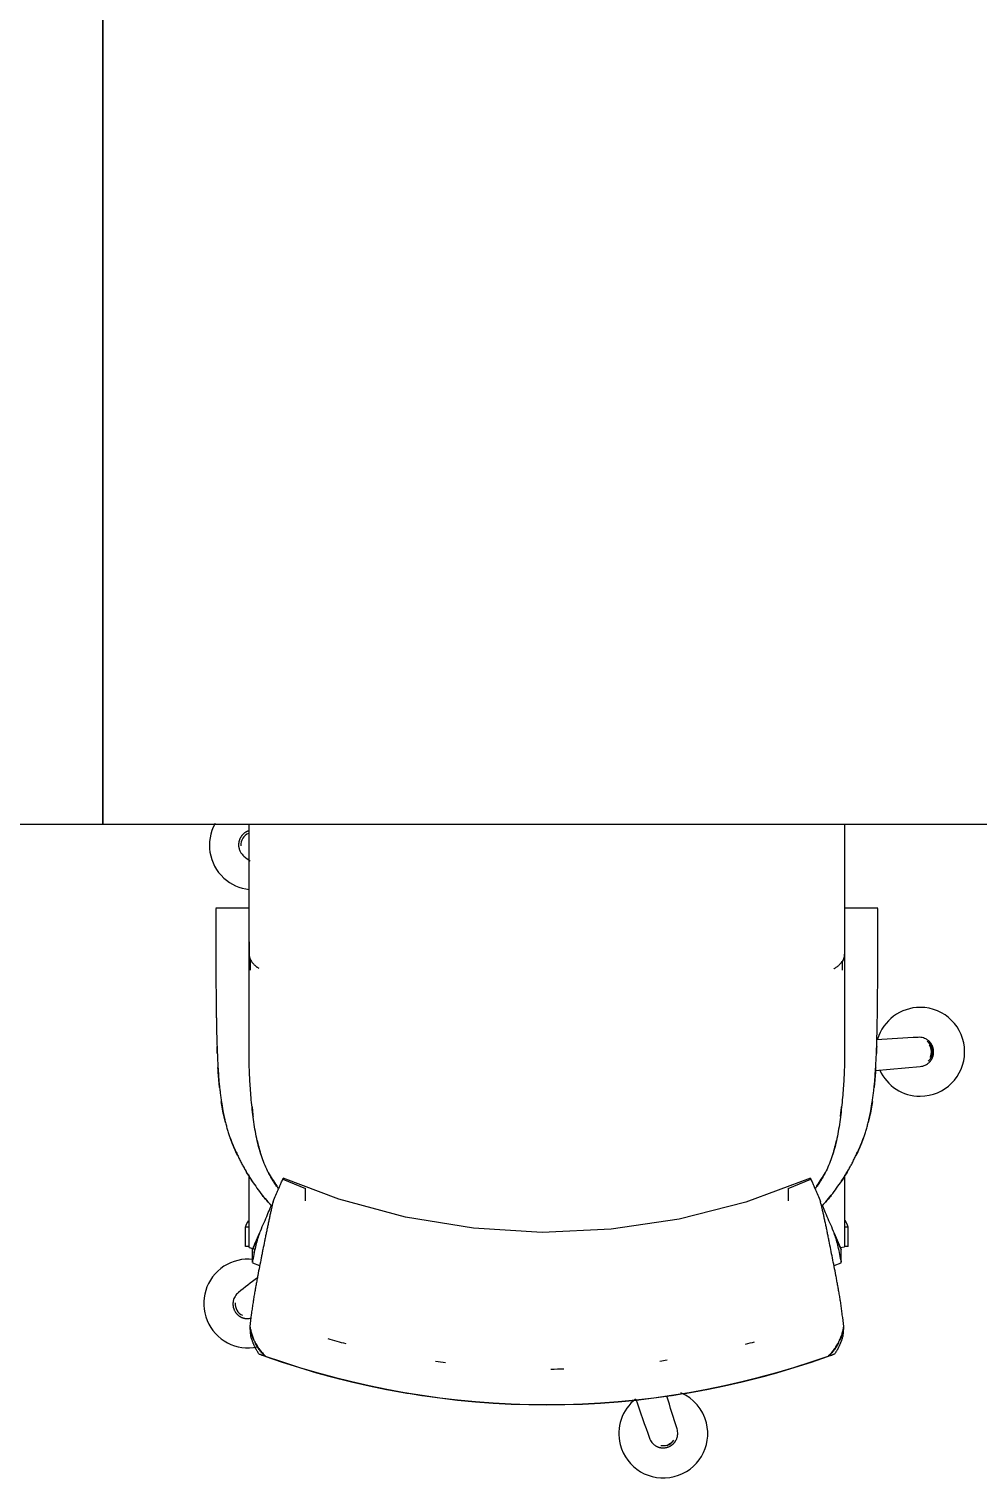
# Model space of a CAD drawing. Extents: x 6433 to 75181, y -2986 to 56414.
# Drawn here: x 27318 to 28173, y 4025 to 5330 of the extents above; entities that cross this region are included whole.
import ezdxf

# ---------------------------------------------------------------- set-up
doc = ezdxf.new("R2010")
doc.units = 0
doc.header["$MEASUREMENT"] = 0
doc.layers.add('A-Furniture', color=252, linetype='CONTINUOUS')

msp = doc.modelspace()

# ---------------------------------------------------------------- linework, layer by layer
at = {"layer": 'A-Furniture'}
for p, q in [((27384.9, 6113.9), (27384.9, 4613.9)), ((27384.9, 4613.9), (27384.9, 6113.9)), ((26584.9, 4613.9), (27384.9, 4613.9)), ((27384.9, 4613.9), (28184.9, 4613.9)), ((27516.7, 4581.9), (27516.7, 4613.5)), ((28052.5, 4613.5), (28052.5, 4581.9)), ((27516.7, 4508.1), (27516.7, 4581.9)), ((28052.5, 4581.9), (28052.5, 4508.1)), ((27516.6, 4538.2), (27486.6, 4538.2)), ((28082.6, 4538.2), (28052.6, 4538.2)), ((27516.7, 4408.5), (27516.7, 4474.5)), ((28052.5, 4474.5), (28052.5, 4408.5)), ((28080.3, 4392.3), (28120.9, 4395.8)), ((27516.7, 4232.8), (27516.7, 4298.1)), ((27546.8, 4294.3), (27567.3, 4285.9)), ((27597.4, 4276.3), (27547.2, 4295.2)), ((28022, 4295.2), (27963.8, 4273.7)), ((28001.9, 4285.9), (28022.4, 4294.3)), ((28052.5, 4298.1), (28052.5, 4233.3)), ((27567.3, 4274.7), (27567.3, 4285.7)), ((28002, 4285.7), (28002, 4274.7)), ((27657.3, 4260), (27597.4, 4276.3)), ((27963.8, 4273.7), (27903.7, 4258.3)), ((27718.5, 4250.1), (27657.3, 4260)), ((27903.7, 4258.3), (27842.4, 4249.2)), ((27513.4, 4233.7), (27513.4, 4251.2)), ((27516.7, 4251.2), (27513.4, 4251.2)), ((27519.6, 4231), (27525.9, 4245.6)), ((27780.4, 4246.4), (27718.5, 4250.1)), ((27842.4, 4249.2), (27780.4, 4246.4)), ((28043.3, 4245.6), (28049.6, 4231)), ((28055.8, 4251.2), (28052.5, 4251.2)), ((28055.8, 4233.7), (28055.8, 4251.2)), ((27516.7, 4233.7), (27513.4, 4233.7)), ((27516.7, 4232.8), (27521.9, 4231.4)), ((27519.6, 4220.3), (27519.6, 4231)), ((28048.8, 4232.8), (28052.5, 4233.3)), ((28049.6, 4220.3), (28049.6, 4231)), ((28055.8, 4233.7), (28052.5, 4233.7)), ((27519.6, 4219), (27526, 4216.4)), ((28043.2, 4216.4), (28049.6, 4219)), ((27517.7, 4156.9), (27517.4, 4160.7)), ((27518.2, 4152.7), (27517.7, 4156.9)), ((28051.5, 4156.9), (28051.1, 4152.7)), ((28051.8, 4160.7), (28051.5, 4156.9))]:
    msp.add_line(p, q, dxfattribs=at)
for centre, radius, start, end in [((27520.8, 4595), 40, 150.7952, 227.5173), ((27520.2, 4595.4), 11.1, 111.8372, 184.5326), ((27520.8, 4595), 40, 227.5173, 264.1272), ((28120.8, 4409), 40, 90, 163.4154), ((28120.8, 4409), 40, 270, 90), ((28120.8, 4409), 11.2, 310.1551, 56.5457), ((28119.8, 4408.9), 11.1, 334.4048, 33.826), ((28120.8, 4409), 40, 204.4217, 270), ((27515.7, 4182.3), 40, 123.0488, 281.8521), ((27515.7, 4182.3), 40, 83.974, 123.0488), ((27515.1, 4181.9), 11.1, 174.0269, 246.9791), ((27784.6, 4847.9), 724.6, 254.2051, 255.5357), ((27784.6, 4847.9), 724.6, 284.2902, 284.9658), ((27784.6, 4847.9), 756.8, 249.9889, 250.3774), ((27784.6, 4847.9), 756.8, 250.4087, 289.5913), ((27784.6, 4847.9), 756.6, 250.4283, 289.5717), ((27784.6, 4847.9), 724.6, 262.0566, 262.7751), ((27784.6, 4847.9), 724.6, 278.0854, 278.5946), ((27784.6, 4847.9), 756.8, 289.6226, 290.0111), ((27784.6, 4847.9), 756.8, 253.4989, 255.7064), ((27784.6, 4847.9), 724.6, 270.2883, 271.2195), ((27784.6, 4847.9), 756.8, 284.2936, 286.5011), ((27784.6, 4847.9), 756.8, 259.3921, 261.4238), ((27784.6, 4847.9), 756.8, 278.5762, 280.6079), ((27889.5, 4065.2), 40, 14.1205, 66.8324), ((27889.5, 4065.2), 40, 128.7602, 194.1205), ((27889.5, 4065.2), 40, 194.1205, 14.1205), ((27889.5, 4065.2), 11.2, 287.8148, 327.294), ((27889.4, 4065.4), 11.1, 258.6835, 318.1047)]:
    msp.add_arc(centre, radius, start, end, dxfattribs=at)
for points, knots in [([(27516.6, 4608), (27516.3, 4608), (27516, 4607.9), (27515.5, 4607.7), (27515.2, 4607.6), (27515, 4607.5), (27514.8, 4607.4), (27514.5, 4607.2), (27514.1, 4607.1), (27513.7, 4606.9), (27513.4, 4606.7), (27513.2, 4606.6), (27513.1, 4606.5), (27513, 4606.4), (27513, 4606.4), (27512.8, 4606.3), (27512.6, 4606.2), (27512.3, 4605.9), (27511.9, 4605.6), (27511.4, 4605.2), (27510.9, 4604.7), (27510.4, 4604.1), (27510, 4603.7), (27509.7, 4603.3), (27509.2, 4602.7), (27508.8, 4602), (27508.5, 4601.3), (27508.2, 4600.8), (27508.1, 4600.4), (27508, 4600.2), (27507.9, 4600.1), (27507.9, 4600), (27507.9, 4599.9), (27507.8, 4599.7), (27507.7, 4599.5), (27507.6, 4599.2), (27507.5, 4598.8), (27507.4, 4598.4), (27507.4, 4598.1), (27507.3, 4598), (27507.3, 4597.9), (27507.3, 4597.7), (27507.3, 4597.6), (27507.2, 4597.3), (27507.2, 4597), (27507.1, 4596.6), (27507.1, 4596.3), (27507.1, 4596.2)], [-1, -1, -1, -1, -0.916667, -0.875, -0.854167, -0.833333, -0.8125, -0.791667, -0.75, -0.708333, -0.6875, -0.677083, -0.671875, -0.666667, -0.661458, -0.65625, -0.645833, -0.625, -0.604167, -0.583333, -0.541667, -0.520833, -0.5, -0.479167, -0.458333, -0.416667, -0.395833, -0.375, -0.354167, -0.34375, -0.338542, -0.333333, -0.328125, -0.322917, -0.3125, -0.291667, -0.25, -0.208333, -0.1875, -0.177083, -0.166667, -0.15625, -0.145833, -0.125, -0.083333, -0.041667, 0, 0, 0, 0]), ([(27507.1, 4596.2), (27507.1, 4596.1), (27507.1, 4596), (27507.1, 4595.8), (27507.1, 4595.6), (27507.1, 4595.4), (27507.1, 4595.1), (27507.1, 4594.8), (27507.1, 4594.5), (27507.1, 4594.1), (27507.2, 4593.4), (27507.5, 4592.2), (27507.7, 4591.4), (27507.9, 4590.9)], [-1, -1, -1, -1, -0.925, -0.85, -0.8125, -0.775, -0.7, -0.625, -0.5875, -0.55, -0.4, -0.2, 0, 0, 0, 0]), ([(27486.6, 4538.1), (27486.6, 4538.1), (27486.6, 4537.9), (27486.6, 4537.4), (27486.6, 4536.3), (27486.6, 4534.7), (27486.6, 4533.3), (27486.6, 4532), (27486.6, 4531), (27486.6, 4529.9), (27486.6, 4528.6), (27486.6, 4527.1), (27486.6, 4525.4), (27486.6, 4523.6), (27486.6, 4522), (27486.6, 4520.8), (27486.6, 4519.2), (27486.6, 4516.2), (27486.6, 4513.8), (27486.6, 4512), (27486.6, 4510.1), (27486.6, 4507.9), (27486.6, 4505.6), (27486.6, 4503.9), (27486.6, 4502.5), (27486.6, 4500.8), (27486.6, 4498.6), (27486.6, 4495.6), (27486.6, 4491.8), (27486.7, 4487.3), (27486.7, 4483.4), (27486.7, 4480.2), (27486.7, 4477.2), (27486.7, 4473.5), (27486.7, 4468.8), (27486.8, 4463.8), (27486.8, 4458.9), (27486.8, 4454.8), (27486.9, 4451.6), (27486.9, 4448.7), (27487, 4445.3), (27487, 4441.3), (27487.1, 4437.1), (27487.2, 4431.6), (27487.3, 4425), (27487.5, 4417.5), (27487.8, 4410.1), (27488.1, 4402.7), (27488.5, 4395.4), (27489, 4388), (27489.4, 4381.7), (27490, 4376.5), (27490.5, 4372.4), (27491, 4368.2), (27491.8, 4362.7), (27492.9, 4356), (27494.3, 4349.4), (27495.5, 4344.2), (27496.6, 4340.3), (27497.8, 4336.4), (27499.4, 4331.4), (27501.8, 4325.5), (27504.4, 4319.7), (27506.6, 4315.1), (27508.3, 4311.5), (27510.1, 4307.9), (27512.6, 4303.3), (27515.9, 4297.7), (27520.2, 4291.1), (27526.3, 4282.5), (27531.9, 4275.5), (27536.2, 4271), (27536.9, 4270.3)], [0.2173913, 0.2173913, 0.2173913, 0.2173913, 0.2228261, 0.2282609, 0.2336957, 0.2391304, 0.2445652, 0.2472826, 0.25, 0.2527174, 0.2554348, 0.2581522, 0.2608696, 0.263587, 0.2663043, 0.2690217, 0.2717391, 0.2771739, 0.2798913, 0.2826087, 0.2853261, 0.2880435, 0.2907609, 0.2934783, 0.2961957, 0.298913, 0.3016304, 0.3043478, 0.3097826, 0.3152174, 0.3206522, 0.326087, 0.3315217, 0.3369565, 0.3423913, 0.3478261, 0.3532609, 0.3586957, 0.3641304, 0.3695652, 0.375, 0.3804348, 0.3858696, 0.3913043, 0.4021739, 0.4130435, 0.423913, 0.4347826, 0.4456522, 0.4565217, 0.4673913, 0.4728261, 0.4782609, 0.4836957, 0.4891304, 0.5, 0.5108696, 0.5163043, 0.5217391, 0.5271739, 0.5326087, 0.5434783, 0.5543478, 0.5597826, 0.5652174, 0.5706522, 0.576087, 0.5869565, 0.5978261, 0.6086957, 0.6304348, 0.6346057, 0.6346057, 0.6346057, 0.6346057]), ([(27542.8, 4286), (27542.1, 4286.9), (27540.7, 4288.9), (27538.6, 4292), (27536.6, 4295.2), (27534.8, 4298.5), (27532.6, 4302.9), (27530.1, 4308.3), (27527.6, 4315.2), (27525.3, 4322.7), (27523.3, 4330.9), (27521.8, 4339.3), (27520.6, 4348), (27519.4, 4356.9), (27518.5, 4365.7), (27517.8, 4374.3), (27517.3, 4382.3), (27516.9, 4389.7), (27516.7, 4396.5), (27516.6, 4402.7), (27516.6, 4408.7), (27516.6, 4414.7), (27516.6, 4420.9), (27516.6, 4426.4), (27516.6, 4431), (27516.6, 4435.9), (27516.6, 4440.8), (27516.6, 4445.4), (27516.6, 4448.6), (27516.6, 4451.4), (27516.6, 4454.5), (27516.6, 4458.5), (27516.6, 4465.3), (27516.6, 4472.7), (27516.6, 4477.6), (27516.6, 4480.7), (27516.6, 4483.9), (27516.6, 4487.9), (27516.6, 4492.1), (27516.6, 4495.6), (27516.6, 4498.4), (27516.6, 4500.4), (27516.6, 4502.2), (27516.6, 4503.5), (27516.6, 4505), (27516.6, 4507.1), (27516.6, 4509.3), (27516.6, 4511.2), (27516.6, 4513), (27516.6, 4514.7), (27516.6, 4516.6), (27516.6, 4518.6), (27516.6, 4520.2), (27516.6, 4521.1), (27516.6, 4521.9), (27516.6, 4522.9), (27516.6, 4524.3), (27516.6, 4526), (27516.6, 4527.6), (27516.6, 4529), (27516.6, 4530.2), (27516.6, 4531.3), (27516.6, 4532.6), (27516.6, 4534), (27516.6, 4535.6), (27516.6, 4537.3), (27516.6, 4538.2), (27516.6, 4538.2), (27516.6, 4538.1)], [0.3754739, 0.3754739, 0.3754739, 0.3754739, 0.3804348, 0.3858696, 0.3913043, 0.3967391, 0.4021739, 0.4130435, 0.423913, 0.4347826, 0.4456522, 0.4565217, 0.4673913, 0.4782609, 0.4891304, 0.5, 0.5108696, 0.5217391, 0.5326087, 0.5434783, 0.5543478, 0.5652174, 0.576087, 0.5869565, 0.5923913, 0.5978261, 0.6086957, 0.6141304, 0.6195652, 0.625, 0.6304348, 0.6358696, 0.6413043, 0.6521739, 0.6576087, 0.6630435, 0.6684783, 0.673913, 0.6793478, 0.6847826, 0.6875, 0.6902174, 0.6929348, 0.6956522, 0.6983696, 0.701087, 0.7038043, 0.7065217, 0.7092391, 0.7119565, 0.7146739, 0.7173913, 0.7201087, 0.7228261, 0.7241848, 0.7255435, 0.7282609, 0.7309783, 0.7336957, 0.736413, 0.7391304, 0.7418478, 0.7445652, 0.75, 0.7554348, 0.7608696, 0.7717391, 0.7826087, 0.7826087, 0.7826087, 0.7826087]), ([(28052.6, 4538.1), (28052.6, 4538.2), (28052.6, 4538.2), (28052.6, 4537.3), (28052.6, 4535.6), (28052.6, 4534), (28052.6, 4532.6), (28052.6, 4531.3), (28052.6, 4530.2), (28052.6, 4529), (28052.6, 4527.6), (28052.6, 4526), (28052.6, 4524.3), (28052.6, 4522.9), (28052.6, 4521.9), (28052.6, 4521.1), (28052.6, 4520.2), (28052.6, 4518.6), (28052.6, 4516.6), (28052.6, 4514.7), (28052.6, 4513), (28052.6, 4511.2), (28052.6, 4509.3), (28052.6, 4507.1), (28052.6, 4505), (28052.6, 4503.5), (28052.6, 4502.2), (28052.6, 4500.4), (28052.6, 4498.4), (28052.6, 4495.6), (28052.6, 4492.1), (28052.6, 4487.9), (28052.6, 4483.9), (28052.6, 4480.7), (28052.6, 4477.6), (28052.6, 4472.7), (28052.6, 4465.3), (28052.6, 4458.5), (28052.6, 4454.5), (28052.6, 4451.4), (28052.6, 4448.6), (28052.6, 4445.4), (28052.6, 4440.8), (28052.6, 4435.9), (28052.6, 4431), (28052.7, 4426.4), (28052.7, 4420.9), (28052.6, 4414.7), (28052.6, 4408.7), (28052.6, 4402.7), (28052.6, 4396.5), (28052.3, 4389.7), (28051.9, 4382.3), (28051.4, 4374.3), (28050.7, 4365.7), (28049.8, 4356.9), (28048.7, 4348), (28047.4, 4339.3), (28045.9, 4330.9), (28044, 4322.7), (28041.7, 4315.2), (28039.1, 4308.3), (28036.7, 4302.9), (28034.4, 4298.5), (28032.6, 4295.2), (28030.6, 4292), (28028.6, 4288.9), (28027.1, 4286.9), (28026.4, 4286)], [0.2173913, 0.2173913, 0.2173913, 0.2173913, 0.2282609, 0.2391304, 0.2445652, 0.25, 0.2554348, 0.2581522, 0.2608696, 0.263587, 0.2663043, 0.2690217, 0.2717391, 0.2744565, 0.2758152, 0.2771739, 0.2798913, 0.2826087, 0.2853261, 0.2880435, 0.2907609, 0.2934783, 0.2961957, 0.298913, 0.3016304, 0.3043478, 0.3070652, 0.3097826, 0.3125, 0.3152174, 0.3206522, 0.326087, 0.3315217, 0.3369565, 0.3423913, 0.3478261, 0.3586957, 0.3641304, 0.3695652, 0.375, 0.3804348, 0.3858696, 0.3913043, 0.4021739, 0.4076087, 0.4130435, 0.423913, 0.4347826, 0.4456522, 0.4565217, 0.4673913, 0.4782609, 0.4891304, 0.5, 0.5108696, 0.5217391, 0.5326087, 0.5434783, 0.5543478, 0.5652174, 0.576087, 0.5869565, 0.5978261, 0.6032609, 0.6086957, 0.6141304, 0.6195652, 0.6245261, 0.6245261, 0.6245261, 0.6245261]), ([(28032.4, 4270.3), (28033, 4271), (28037.3, 4275.5), (28042.9, 4282.5), (28049, 4291.1), (28053.3, 4297.7), (28056.6, 4303.3), (28059.1, 4307.9), (28060.9, 4311.5), (28062.6, 4315.1), (28064.9, 4319.7), (28067.5, 4325.5), (28069.8, 4331.4), (28071.5, 4336.4), (28072.7, 4340.3), (28073.7, 4344.2), (28075, 4349.4), (28076.3, 4356), (28077.5, 4362.7), (28078.2, 4368.2), (28078.8, 4372.4), (28079.3, 4376.5), (28079.8, 4381.7), (28080.3, 4388), (28080.7, 4395.4), (28081.1, 4402.7), (28081.5, 4410.1), (28081.7, 4417.5), (28081.9, 4425), (28082.1, 4431.6), (28082.2, 4437.1), (28082.2, 4441.3), (28082.3, 4445.3), (28082.3, 4448.7), (28082.4, 4451.6), (28082.4, 4454.8), (28082.4, 4458.9), (28082.5, 4463.8), (28082.5, 4468.8), (28082.5, 4473.5), (28082.6, 4477.2), (28082.6, 4480.2), (28082.6, 4483.4), (28082.6, 4487.3), (28082.6, 4491.8), (28082.6, 4495.6), (28082.6, 4498.6), (28082.6, 4500.8), (28082.6, 4502.5), (28082.6, 4503.9), (28082.6, 4505.6), (28082.6, 4507.9), (28082.6, 4510.1), (28082.6, 4512), (28082.6, 4513.8), (28082.6, 4516.2), (28082.6, 4519.2), (28082.6, 4520.8), (28082.6, 4522), (28082.6, 4523.6), (28082.6, 4525.4), (28082.6, 4527.1), (28082.6, 4528.6), (28082.6, 4529.9), (28082.6, 4531), (28082.6, 4532), (28082.6, 4533.3), (28082.6, 4534.7), (28082.6, 4536.3), (28082.6, 4537.4), (28082.6, 4537.9), (28082.6, 4538.1), (28082.6, 4538.1)], [0.3653943, 0.3653943, 0.3653943, 0.3653943, 0.3695652, 0.3913043, 0.4021739, 0.4130435, 0.423913, 0.4293478, 0.4347826, 0.4402174, 0.4456522, 0.4565217, 0.4673913, 0.4728261, 0.4782609, 0.4836957, 0.4891304, 0.5, 0.5108696, 0.5163043, 0.5217391, 0.5271739, 0.5326087, 0.5434783, 0.5543478, 0.5652174, 0.576087, 0.5869565, 0.5978261, 0.6086957, 0.6141304, 0.6195652, 0.625, 0.6304348, 0.6358696, 0.6413043, 0.6467391, 0.6521739, 0.6576087, 0.6630435, 0.6684783, 0.673913, 0.6793478, 0.6847826, 0.6902174, 0.6956522, 0.6983696, 0.701087, 0.7038043, 0.7065217, 0.7092391, 0.7119565, 0.7146739, 0.7173913, 0.7201087, 0.7228261, 0.7282609, 0.7309783, 0.7336957, 0.736413, 0.7391304, 0.7418478, 0.7445652, 0.7472826, 0.75, 0.7527174, 0.7554348, 0.7608696, 0.7663043, 0.7717391, 0.7771739, 0.7826087, 0.7826087, 0.7826087, 0.7826087]), ([(27518.2, 4490.6), (27517.8, 4491.2), (27516.7, 4493.2), (27516.4, 4495.3), (27516.7, 4496.8)], [-0.07541741, -0.07541741, -0.07541741, -0.07541741, -0.05555556, 0, 0, 0, 0]), ([(27517.7, 4492), (27518, 4491.5), (27518.6, 4490.3), (27520.1, 4488.4), (27521.9, 4486.7), (27523.4, 4485.5), (27524.4, 4484.9), (27525, 4484.5), (27525.2, 4484.4)], [0, 0, 0, 0, 0.0277778, 0.0555556, 0.0833333, 0.0972222, 0.1041667, 0.1111111, 0.1111111, 0.1111111, 0.1111111]), ([(28042.9, 4483.7), (28043.1, 4483.8), (28043.7, 4484.1), (28044.7, 4484.8), (28046.2, 4485.8), (28048, 4487.3), (28049.5, 4488.9), (28050.2, 4489.8), (28050.5, 4490.2)], [0.8888889, 0.8888889, 0.8888889, 0.8888889, 0.8958333, 0.9027778, 0.9166667, 0.9444444, 0.9722222, 1, 1, 1, 1]), ([(28051, 4490.6), (28051.4, 4491.2), (28052.6, 4493.2), (28052.8, 4495.3), (28052.5, 4496.8)], [0.92458259, 0.92458259, 0.92458259, 0.92458259, 0.94444444, 1, 1, 1, 1]), ([(27487.9, 4407.5), (27487.9, 4408.7), (27487.8, 4410.8), (27487.7, 4412.9), (27487.7, 4413.8)], [0.583333333, 0.583333333, 0.583333333, 0.583333333, 0.588541667, 0.59241184, 0.59241184, 0.59241184, 0.59241184]), ([(28130, 4417.2), (28129.9, 4417.3), (28129.9, 4417.4), (28129.7, 4417.5), (28129.6, 4417.6), (28129.5, 4417.8), (28129.3, 4418), (28129, 4418.2), (28128.9, 4418.4), (28128.6, 4418.7), (28128, 4419.2), (28127, 4419.9), (28126.3, 4420.4), (28125.8, 4420.6)], [-1, -1, -1, -1, -0.925, -0.85, -0.8125, -0.775, -0.7, -0.625, -0.5875, -0.55, -0.4, -0.2, 0, 0, 0, 0]), ([(28131, 4402.1), (28131.2, 4402.3), (28131.3, 4402.6), (28131.6, 4403.1), (28131.7, 4403.4), (28131.8, 4403.6), (28131.9, 4403.8), (28132, 4404.1), (28132.2, 4404.4), (28132.3, 4404.9), (28132.4, 4405.2), (28132.5, 4405.4), (28132.5, 4405.6), (28132.5, 4405.6), (28132.6, 4405.7), (28132.6, 4405.9), (28132.6, 4406.1), (28132.7, 4406.5), (28132.8, 4407), (28132.9, 4407.7), (28132.9, 4408.4), (28132.9, 4409.2), (28132.9, 4409.7), (28132.9, 4410.2), (28132.8, 4411), (28132.6, 4411.8), (28132.4, 4412.5), (28132.3, 4413), (28132.1, 4413.4), (28132, 4413.7), (28132, 4413.8), (28131.9, 4413.9), (28131.9, 4414), (28131.9, 4414.1), (28131.8, 4414.3), (28131.6, 4414.7), (28131.4, 4415.1), (28131.2, 4415.4), (28131.1, 4415.6), (28131, 4415.7), (28131, 4415.8), (28130.9, 4415.9), (28130.8, 4416.1), (28130.7, 4416.3), (28130.4, 4416.6), (28130.2, 4416.9), (28130, 4417.1), (28130, 4417.2)], [-1, -1, -1, -1, -0.916667, -0.875, -0.854167, -0.833333, -0.8125, -0.791667, -0.75, -0.708333, -0.6875, -0.677083, -0.671875, -0.666667, -0.661458, -0.65625, -0.645833, -0.625, -0.604167, -0.583333, -0.541667, -0.520833, -0.5, -0.479167, -0.458333, -0.416667, -0.395833, -0.375, -0.354167, -0.34375, -0.338542, -0.333333, -0.328125, -0.322917, -0.3125, -0.291667, -0.25, -0.208333, -0.1875, -0.177083, -0.166667, -0.15625, -0.145833, -0.125, -0.083333, -0.041667, 0, 0, 0, 0]), ([(28127.4, 4398.2), (28127.8, 4398.5), (28128.5, 4399), (28129.3, 4399.8), (28129.7, 4400.3), (28130, 4400.6), (28130.1, 4400.7), (28130.2, 4400.9), (28130.3, 4401), (28130.4, 4401.2), (28130.6, 4401.4), (28130.7, 4401.6), (28130.8, 4401.7), (28130.9, 4401.9), (28131, 4402), (28131, 4402.1)], [-1, -1, -1, -1, -0.8, -0.6, -0.5, -0.45, -0.4, -0.375, -0.35, -0.3, -0.25, -0.2, -0.15, -0.1, 0, 0, 0, 0]), ([(27490, 4376.7), (27489.9, 4377.5), (27489.6, 4380.9), (27489, 4386.4), (27488.7, 4391.6), (27488.5, 4394.5), (27488.5, 4395)], [0.53783396, 0.53783396, 0.53783396, 0.53783396, 0.54166667, 0.55208333, 0.5625, 0.56500708, 0.56500708, 0.56500708, 0.56500708]), ([(28080.7, 4395), (28080.7, 4394.5), (28080.5, 4391.6), (28080.2, 4386.4), (28079.7, 4380.9), (28079.3, 4377.5), (28079.2, 4376.7)], [0.43499292, 0.43499292, 0.43499292, 0.43499292, 0.4375, 0.44791667, 0.45833333, 0.46216604, 0.46216604, 0.46216604, 0.46216604]), ([(27495.3, 4345.3), (27494.9, 4346.9), (27493.9, 4350.8), (27492.6, 4357.2), (27491.9, 4362), (27491.5, 4364.3)], [0.49318304, 0.49318304, 0.49318304, 0.49318304, 0.5, 0.51041667, 0.52034416, 0.52034416, 0.52034416, 0.52034416]), ([(27519.1, 4360.1), (27519.3, 4358.7), (27519.6, 4355.5), (27520, 4352.3), (27520.2, 4350.6)], [0.50425801, 0.50425801, 0.50425801, 0.50425801, 0.51041667, 0.51788638, 0.51788638, 0.51788638, 0.51788638]), ([(28049, 4350.6), (28049.2, 4352.3), (28049.6, 4355.5), (28050, 4358.7), (28050.1, 4360.1)], [0.48211362, 0.48211362, 0.48211362, 0.48211362, 0.48958333, 0.49574199, 0.49574199, 0.49574199, 0.49574199]), ([(28077.7, 4364.3), (28077.4, 4362), (28076.6, 4357.2), (28075.4, 4350.8), (28074.4, 4346.9), (28074, 4345.3)], [0.47965584, 0.47965584, 0.47965584, 0.47965584, 0.48958333, 0.5, 0.50681696, 0.50681696, 0.50681696, 0.50681696]), ([(27506.1, 4315.7), (27505.1, 4317.8), (27502.7, 4323.1), (27500.7, 4328.4), (27499.5, 4331.6)], [0.44842599, 0.44842599, 0.44842599, 0.44842599, 0.45833333, 0.47273485, 0.47273485, 0.47273485, 0.47273485]), ([(27523.9, 4329.1), (27524.1, 4328.3), (27524.8, 4325.2), (27525.8, 4320.9), (27526.8, 4317.5), (27527.1, 4316.3)], [0.54866694, 0.54866694, 0.54866694, 0.54866694, 0.55208333, 0.5625, 0.56783755, 0.56783755, 0.56783755, 0.56783755]), ([(28042.1, 4316.3), (28042.5, 4317.5), (28043.4, 4320.9), (28044.5, 4325.2), (28045.2, 4328.3), (28045.3, 4329.1)], [0.43216245, 0.43216245, 0.43216245, 0.43216245, 0.4375, 0.44791667, 0.45133306, 0.45133306, 0.45133306, 0.45133306]), ([(28069.7, 4331.6), (28068.6, 4328.4), (28066.5, 4323.1), (28064.1, 4317.8), (28063.1, 4315.7)], [0.52726515, 0.52726515, 0.52726515, 0.52726515, 0.54166667, 0.55157401, 0.55157401, 0.55157401, 0.55157401]), ([(27520.3, 4291.1), (27519.3, 4292.7), (27516.9, 4296.4), (27514.1, 4300.9), (27512.5, 4303.7), (27512, 4304.5)], [0.40851688, 0.40851688, 0.40851688, 0.40851688, 0.41666667, 0.42708333, 0.43069115, 0.43069115, 0.43069115, 0.43069115]), ([(27533.7, 4300.6), (27533.8, 4300.5), (27534.9, 4298.4), (27537.4, 4294.2), (27540.1, 4290.2), (27541.6, 4288.2), (27541.6, 4288.1)], [0.59333507, 0.59333507, 0.59333507, 0.59333507, 0.59375, 0.60416667, 0.61458333, 0.61505928, 0.61505928, 0.61505928, 0.61505928]), ([(28027.6, 4288.1), (28027.7, 4288.2), (28029.1, 4290.2), (28031.8, 4294.2), (28034.3, 4298.4), (28035.5, 4300.5), (28035.5, 4300.6)], [0.38494072, 0.38494072, 0.38494072, 0.38494072, 0.38541667, 0.39583333, 0.40625, 0.40666493, 0.40666493, 0.40666493, 0.40666493]), ([(28057.2, 4304.5), (28056.8, 4303.7), (28055.1, 4300.9), (28052.4, 4296.4), (28050, 4292.7), (28048.9, 4291.1)], [0.56930885, 0.56930885, 0.56930885, 0.56930885, 0.57291667, 0.58333333, 0.59148312, 0.59148312, 0.59148312, 0.59148312]), ([(27538.1, 4274), (27537.6, 4272), (27536.9, 4268.8), (27535.9, 4264.4), (27535.2, 4261), (27534.4, 4257.4), (27533.6, 4253.6), (27532.8, 4249.8), (27532, 4246), (27531.2, 4242.2), (27530.2, 4237.2), (27529.2, 4232.2), (27528.2, 4227.2), (27527.2, 4222.1), (27525.9, 4215.7), (27524.6, 4208.9), (27523.6, 4203.4), (27522.8, 4199.2), (27522.1, 4195.1), (27521.3, 4190.9), (27520.6, 4186.6), (27519.9, 4182), (27519.2, 4177.2), (27518.3, 4170.6), (27517.7, 4165.3), (27517.3, 4161.6)], [-1, -1, -1, -1, -0.928571, -0.892857, -0.857143, -0.821429, -0.785714, -0.75, -0.714286, -0.678571, -0.642857, -0.571429, -0.535714, -0.5, -0.428571, -0.357143, -0.321429, -0.285714, -0.25, -0.214286, -0.178571, -0.142857, -0.107143, -0.071429, 0, 0, 0, 0]), ([(27525.9, 4245.6), (27527.1, 4248.3), (27529.3, 4253.5), (27532.5, 4260.9), (27534.8, 4266.4), (27536.1, 4269.4), (27536.5, 4270.3)], [-1, -1, -1, -1, -0.8, -0.6, -0.4, -0.3, -0.3, -0.3, -0.3]), ([(27537.1, 4270.1), (27536.3, 4270.8), (27533.9, 4273.3), (27531.1, 4276.5), (27529, 4279), (27528.6, 4279.6)], [0.37051719, 0.37051719, 0.37051719, 0.37051719, 0.375, 0.38541667, 0.38875119, 0.38875119, 0.38875119, 0.38875119]), ([(28051.9, 4161.6), (28051.5, 4165.3), (28050.9, 4170.6), (28050, 4177.2), (28049.4, 4182), (28048.7, 4186.6), (28047.9, 4190.9), (28047.2, 4195.1), (28046.4, 4199.2), (28045.7, 4203.4), (28044.6, 4208.9), (28043.3, 4215.7), (28041.8, 4223.4), (28040.3, 4231), (28039.1, 4237.2), (28038, 4242.2), (28037.3, 4246), (28036.5, 4249.8), (28035.7, 4253.6), (28034.8, 4257.4), (28034.1, 4261), (28033.3, 4264.4), (28032.3, 4268.8), (28031.6, 4272), (28031.1, 4274)], [-1, -1, -1, -1, -0.928571, -0.892857, -0.857143, -0.821429, -0.785714, -0.75, -0.714286, -0.678571, -0.642857, -0.571429, -0.5, -0.428571, -0.357143, -0.321429, -0.285714, -0.25, -0.214286, -0.178571, -0.142857, -0.107143, -0.071429, 0, 0, 0, 0]), ([(28040.7, 4279.6), (28040.2, 4279), (28038.2, 4276.5), (28035.4, 4273.3), (28032.9, 4270.8), (28032.2, 4270.1)], [0.61124881, 0.61124881, 0.61124881, 0.61124881, 0.61458333, 0.625, 0.62948281, 0.62948281, 0.62948281, 0.62948281]), ([(28032.7, 4270.3), (28033.1, 4269.4), (28034.4, 4266.4), (28036.8, 4260.9), (28039.9, 4253.5), (28042.2, 4248.3), (28043.3, 4245.6)], [-0.7, -0.7, -0.7, -0.7, -0.6, -0.4, -0.2, 0, 0, 0, 0]), ([(27525.9, 4245.6), (27525.3, 4244.2), (27523.2, 4239.3), (27521.1, 4234.4), (27519.6, 4231)], [-0.08237256, -0.08237256, -0.08237256, -0.08237256, -0.05882353, 0, 0, 0, 0]), ([(27519.6, 4231), (27521.1, 4234.4), (27523.2, 4239.3), (27525.3, 4244.2), (27525.9, 4245.6)], [-1, -1, -1, -1, -0.94117647, -0.91762744, -0.91762744, -0.91762744, -0.91762744]), ([(28049.6, 4231), (28048.1, 4234.4), (28046, 4239.3), (28043.9, 4244.2), (28043.3, 4245.6)], [-1, -1, -1, -1, -0.94117647, -0.91762986, -0.91762986, -0.91762986, -0.91762986]), ([(28043.3, 4245.6), (28043.9, 4244.2), (28046, 4239.3), (28048.1, 4234.4), (28049.6, 4231)], [-0.08237014, -0.08237014, -0.08237014, -0.08237014, -0.05882353, 0, 0, 0, 0]), ([(27519.6, 4221.4), (27519.6, 4220.7), (27519.6, 4219.9), (27519.6, 4219.4), (27519.6, 4219.2), (27519.6, 4219.2)], [0.4444444, 0.4444444, 0.4444444, 0.4444444, 0.5833333, 0.6527778, 0.6666667, 0.6666667, 0.6666667, 0.6666667]), ([(27502.9, 4186.7), (27502.7, 4186.2), (27502.4, 4185.4), (27502.2, 4184.3), (27502.1, 4183.7), (27502.1, 4183.3), (27502, 4183.1), (27502, 4182.9), (27502, 4182.7), (27502, 4182.5), (27502, 4182.3), (27502, 4182), (27502, 4181.9), (27502, 4181.6), (27502, 4181.5), (27502, 4181.4)], [-1, -1, -1, -1, -0.8, -0.6, -0.5, -0.45, -0.4, -0.375, -0.35, -0.3, -0.25, -0.2, -0.15, -0.1, 0, 0, 0, 0]), ([(27502, 4181.4), (27502, 4181.2), (27502, 4180.8), (27502.1, 4180.3), (27502.1, 4180), (27502.2, 4179.8), (27502.2, 4179.5), (27502.3, 4179.2), (27502.3, 4178.8), (27502.5, 4178.4), (27502.6, 4178), (27502.6, 4177.8), (27502.7, 4177.7), (27502.7, 4177.6), (27502.7, 4177.5), (27502.8, 4177.4), (27502.9, 4177.2), (27503, 4176.8), (27503.2, 4176.4), (27503.5, 4175.7), (27503.9, 4175.1), (27504.3, 4174.5), (27504.6, 4174), (27504.9, 4173.6), (27505.4, 4173), (27506, 4172.4), (27506.5, 4171.9), (27506.9, 4171.6), (27507.3, 4171.3), (27507.5, 4171.2), (27507.6, 4171.1), (27507.7, 4171), (27507.8, 4171), (27507.9, 4170.9), (27508.1, 4170.8), (27508.4, 4170.6), (27508.8, 4170.4), (27509.1, 4170.2), (27509.3, 4170.1), (27509.5, 4170), (27509.6, 4170), (27509.7, 4169.9), (27509.8, 4169.8), (27510.1, 4169.7), (27510.4, 4169.6), (27510.8, 4169.5), (27511.1, 4169.4), (27511.2, 4169.3)], [-1, -1, -1, -1, -0.916667, -0.875, -0.854167, -0.833333, -0.8125, -0.791667, -0.75, -0.708333, -0.6875, -0.677083, -0.671875, -0.666667, -0.661458, -0.65625, -0.645833, -0.625, -0.604167, -0.583333, -0.541667, -0.520833, -0.5, -0.479167, -0.458333, -0.416667, -0.395833, -0.375, -0.354167, -0.34375, -0.338542, -0.333333, -0.328125, -0.322917, -0.3125, -0.291667, -0.25, -0.208333, -0.1875, -0.177083, -0.166667, -0.15625, -0.145833, -0.125, -0.083333, -0.041667, 0, 0, 0, 0]), ([(27511.2, 4169.3), (27511.2, 4169.3), (27511.3, 4169.3), (27511.5, 4169.2), (27511.7, 4169.2), (27511.9, 4169.1), (27512.2, 4169.1), (27512.5, 4169), (27512.8, 4168.9), (27513.2, 4168.9), (27513.9, 4168.8), (27515.1, 4168.7), (27516, 4168.7), (27516.5, 4168.8)], [-1, -1, -1, -1, -0.925, -0.85, -0.8125, -0.775, -0.7, -0.625, -0.5875, -0.55, -0.4, -0.2, 0, 0, 0, 0]), ([(27517.3, 4161.6), (27517.5, 4160.5), (27517.8, 4158.8), (27518.4, 4156.4), (27518.9, 4154.7), (27519.5, 4152.9), (27520.2, 4151.1), (27520.8, 4149.6), (27521.4, 4148.5), (27521.8, 4147.6), (27522.3, 4146.7), (27522.9, 4145.6), (27523.7, 4144.2), (27524.8, 4142.5), (27525.9, 4140.9), (27527.2, 4139.3), (27528.9, 4137.3), (27530.2, 4135.9), (27531.2, 4135)], [-1, -1, -1, -1, -0.875, -0.8125, -0.75, -0.6875, -0.625, -0.5625, -0.53125, -0.5, -0.46875, -0.4375, -0.375, -0.3125, -0.25, -0.1875, -0.125, 0, 0, 0, 0]), ([(27517.4, 4160.7), (27517.6, 4159.6), (27517.9, 4157.9), (27518.5, 4155.7), (27519, 4154), (27519.6, 4152.2), (27520.2, 4150.7), (27520.6, 4149.7), (27520.8, 4149.3)], [-1, -1, -1, -1, -0.875, -0.8125, -0.75, -0.6875, -0.625, -0.5822537, -0.5822537, -0.5822537, -0.5822537]), ([(27520.8, 4149.3), (27520.6, 4149.8), (27520.2, 4150.8), (27519.5, 4152.4), (27519, 4154.1), (27518.4, 4155.7), (27517.9, 4157.9), (27517.6, 4159.6), (27517.4, 4160.7)], [-0.4243709, -0.4243709, -0.4243709, -0.4243709, -0.375, -0.3125, -0.25, -0.1875, -0.125, 0, 0, 0, 0]), ([(27525.6, 4136.7), (27525, 4137.6), (27524.2, 4138.9), (27523.3, 4140.4), (27522.8, 4141.3), (27522.4, 4141.9), (27522.1, 4142.6), (27521.6, 4143.5), (27521.1, 4144.6), (27520.6, 4145.8), (27520.2, 4146.7), (27520, 4147.4), (27519.7, 4148), (27519.4, 4148.9), (27518.8, 4150.5), (27518.4, 4151.9), (27518.2, 4152.7)], [-1, -1, -1, -1, -0.833333, -0.75, -0.708333, -0.666667, -0.625, -0.583333, -0.5, -0.416667, -0.375, -0.333333, -0.291667, -0.25, -0.166667, 0, 0, 0, 0]), ([(28038.1, 4135), (28039, 4135.9), (28040.4, 4137.3), (28042.1, 4139.3), (28043.3, 4140.9), (28044.4, 4142.5), (28045.5, 4144.2), (28046.3, 4145.6), (28047, 4146.7), (28047.4, 4147.6), (28047.9, 4148.5), (28048.4, 4149.6), (28049.1, 4151.1), (28049.8, 4152.9), (28050.4, 4154.7), (28050.9, 4156.4), (28051.5, 4158.8), (28051.8, 4160.5), (28051.9, 4161.6)], [-1, -1, -1, -1, -0.875, -0.8125, -0.75, -0.6875, -0.625, -0.5625, -0.53125, -0.5, -0.46875, -0.4375, -0.375, -0.3125, -0.25, -0.1875, -0.125, 0, 0, 0, 0]), ([(28051.1, 4152.7), (28050.8, 4151.8), (28050.4, 4150.5), (28049.9, 4148.9), (28049.5, 4148), (28049.3, 4147.4), (28049, 4146.7), (28048.6, 4145.8), (28048.2, 4144.7), (28047.6, 4143.6), (28047.2, 4142.7), (28046.8, 4142), (28046.5, 4141.3), (28046, 4140.5), (28045.1, 4138.9), (28044.2, 4137.6), (28043.6, 4136.7)], [-1, -1, -1, -1, -0.833333, -0.75, -0.708333, -0.666667, -0.625, -0.583333, -0.5, -0.416667, -0.375, -0.333333, -0.291667, -0.25, -0.166667, 0, 0, 0, 0]), ([(28048.5, 4149.3), (28048.6, 4149.7), (28049, 4150.7), (28049.7, 4152.2), (28050.3, 4154), (28050.8, 4155.7), (28051.4, 4157.9), (28051.7, 4159.6), (28051.8, 4160.7)], [-0.4177463, -0.4177463, -0.4177463, -0.4177463, -0.375, -0.3125, -0.25, -0.1875, -0.125, 0, 0, 0, 0]), ([(28051.8, 4160.7), (28051.7, 4159.6), (28051.4, 4158), (28050.8, 4155.7), (28050.3, 4154.1), (28049.7, 4152.4), (28049.1, 4150.8), (28048.7, 4149.8), (28048.5, 4149.3)], [-1, -1, -1, -1, -0.875, -0.8125, -0.75, -0.6875, -0.625, -0.575212, -0.575212, -0.575212, -0.575212]), ([(27530.5, 4135.2), (27529.6, 4136.1), (27528.3, 4137.5), (27526.7, 4139.4), (27525.6, 4140.9), (27524.5, 4142.5), (27523.6, 4144.1), (27522.8, 4145.4), (27522.2, 4146.5), (27521.9, 4147.1), (27521.8, 4147.3)], [-1, -1, -1, -1, -0.875, -0.8125, -0.75, -0.6875, -0.625, -0.5625, -0.53125, -0.5, -0.5, -0.5, -0.5]), ([(27521.9, 4147.1), (27522, 4146.8), (27522.3, 4146.3), (27522.9, 4145.2), (27523.7, 4143.8), (27524.7, 4142.2), (27525.8, 4140.6), (27527, 4139.1), (27528.6, 4137.1), (27529.9, 4135.7), (27530.8, 4134.8)], [-0.5, -0.5, -0.5, -0.5, -0.46875, -0.4375, -0.375, -0.3125, -0.25, -0.1875, -0.125, 0, 0, 0, 0]), ([(28038.4, 4134.8), (28039.3, 4135.7), (28040.6, 4137.1), (28042.3, 4139.1), (28043.4, 4140.6), (28044.5, 4142.2), (28045.5, 4143.8), (28046.3, 4145.2), (28046.9, 4146.3), (28047.2, 4146.8), (28047.4, 4147.1)], [-1, -1, -1, -1, -0.875, -0.8125, -0.75, -0.6875, -0.625, -0.5625, -0.53125, -0.5, -0.5, -0.5, -0.5]), ([(28047.5, 4147.3), (28047.4, 4147.1), (28047.1, 4146.5), (28046.5, 4145.4), (28045.7, 4144.1), (28044.7, 4142.5), (28043.6, 4140.9), (28042.5, 4139.4), (28040.9, 4137.5), (28039.7, 4136.1), (28038.8, 4135.2)], [-0.5, -0.5, -0.5, -0.5, -0.46875, -0.4375, -0.375, -0.3125, -0.25, -0.1875, -0.125, 0, 0, 0, 0]), ([(27899.9, 4057.6), (27900, 4057.7), (27900, 4057.8), (27900.2, 4057.9), (27900.3, 4058.1), (27900.4, 4058.3), (27900.5, 4058.5), (27900.7, 4058.8), (27900.8, 4059), (27901, 4059.4), (27901.4, 4060), (27901.8, 4061.1), (27902.1, 4062), (27902.2, 4062.5)], [-1, -1, -1, -1, -0.925, -0.85, -0.8125, -0.775, -0.7, -0.625, -0.5875, -0.55, -0.4, -0.2, 0, 0, 0, 0]), ([(27880.9, 4055.4), (27881.2, 4055.1), (27881.9, 4054.6), (27882.9, 4054), (27883.5, 4053.7), (27883.8, 4053.5), (27884, 4053.4), (27884.2, 4053.4), (27884.3, 4053.3), (27884.5, 4053.2), (27884.8, 4053.1), (27885, 4053.1), (27885.1, 4053), (27885.3, 4052.9), (27885.5, 4052.9), (27885.5, 4052.9)], [-1, -1, -1, -1, -0.8, -0.6, -0.5, -0.45, -0.4, -0.375, -0.35, -0.3, -0.25, -0.2, -0.15, -0.1, 0, 0, 0, 0]), ([(27885.5, 4052.9), (27885.8, 4052.8), (27886.1, 4052.7), (27886.6, 4052.6), (27886.9, 4052.5), (27887.2, 4052.5), (27887.4, 4052.4), (27887.7, 4052.4), (27888.1, 4052.4), (27888.6, 4052.3), (27888.9, 4052.3), (27889.1, 4052.3), (27889.3, 4052.3), (27889.4, 4052.3), (27889.5, 4052.3), (27889.6, 4052.3), (27889.8, 4052.3), (27890.2, 4052.3), (27890.7, 4052.4), (27891.4, 4052.5), (27892.2, 4052.6), (27892.9, 4052.8), (27893.4, 4052.9), (27893.9, 4053.1), (27894.6, 4053.4), (27895.3, 4053.7), (27896, 4054.1), (27896.4, 4054.4), (27896.8, 4054.6), (27897, 4054.8), (27897.1, 4054.8), (27897.2, 4054.9), (27897.3, 4055), (27897.4, 4055), (27897.6, 4055.2), (27897.9, 4055.4), (27898.2, 4055.7), (27898.5, 4056), (27898.7, 4056.1), (27898.8, 4056.3), (27898.9, 4056.3), (27898.9, 4056.4), (27899, 4056.5), (27899.2, 4056.7), (27899.5, 4057), (27899.7, 4057.3), (27899.9, 4057.5), (27899.9, 4057.6)], [-1, -1, -1, -1, -0.916667, -0.875, -0.854167, -0.833333, -0.8125, -0.791667, -0.75, -0.708333, -0.6875, -0.677083, -0.671875, -0.666667, -0.661458, -0.65625, -0.645833, -0.625, -0.604167, -0.583333, -0.541667, -0.520833, -0.5, -0.479167, -0.458333, -0.416667, -0.395833, -0.375, -0.354167, -0.34375, -0.338542, -0.333333, -0.328125, -0.322917, -0.3125, -0.291667, -0.25, -0.208333, -0.1875, -0.177083, -0.166667, -0.15625, -0.145833, -0.125, -0.083333, -0.041667, 0, 0, 0, 0])]:
    msp.add_open_spline(points, degree=3, knots=knots, dxfattribs=at)
for points in [[(27507.9, 4590.9), (27508.1, 4590.2), (27508.8, 4588.8), (27510.2, 4586.8), (27511.3, 4585.7), (27511.9, 4585.3)], [(27511.9, 4585.3), (27513.8, 4583.7), (27515.7, 4582.1), (27517.6, 4580.6)], [(27516.7, 4508.1), (27516.7, 4504.7), (27516.7, 4501), (27516.7, 4496.8)], [(28052.5, 4508.1), (28052.5, 4504.7), (28052.5, 4501), (28052.5, 4496.8)], [(27516.7, 4496.8), (27516.7, 4496), (27516.8, 4494.5), (27517.4, 4492.9), (27517.7, 4492)], [(27517.7, 4482.6), (27517.7, 4485.8), (27517.7, 4489), (27517.7, 4492)], [(28052.5, 4496.8), (28052.6, 4495.8), (28052.3, 4493.7), (28051.2, 4491.4), (28050.5, 4490.2)], [(28050.5, 4490.2), (28050.5, 4487.7), (28050.5, 4485.1), (28050.5, 4482.4)], [(28081.6, 4413.8), (28081.5, 4411.7), (28081.4, 4409.6), (28081.3, 4407.5)], [(28119, 4422), (28106.6, 4421.3), (28094.1, 4420.6), (28081.7, 4419.9)], [(28125.8, 4420.6), (28125.1, 4420.9), (28123.7, 4421.5), (28121.4, 4422), (28119.8, 4422.1), (28119, 4422)], [(28120.9, 4395.8), (28121.7, 4395.9), (28123.2, 4396.1), (28125.4, 4396.9), (28126.8, 4397.7), (28127.4, 4398.2)], [(27538.1, 4274), (27539.1, 4276.2), (27540.8, 4280.2), (27542.7, 4284.8), (27544.3, 4288.3), (27545.4, 4291), (27546.3, 4293), (27546.9, 4294.5), (27547.2, 4295.1), (27547.2, 4295.2)], [(28022, 4295.2), (28022.1, 4295.1), (28022.3, 4294.5), (28023, 4293), (28023.8, 4291), (28025, 4288.3), (28026.5, 4284.8), (28028.5, 4280.2), (28030.2, 4276.2), (28031.1, 4274)], [(27513.4, 4251.2), (27514.1, 4253.3), (27515, 4255.2), (27516, 4257.1)], [(28055.8, 4251.2), (28055.1, 4253.3), (28054.3, 4255.2), (28053.3, 4257.1)], [(27525.9, 4245.6), (27524.8, 4242.6), (27522.6, 4235.5), (27520.7, 4226.2), (27519.7, 4220.9)], [(28049.5, 4220.9), (28048.6, 4226.2), (28046.6, 4235.5), (28044.5, 4242.6), (28043.3, 4245.6)], [(27519.6, 4229.9), (27519.6, 4229.1), (27519.6, 4228.3), (27519.6, 4227.5)], [(28049.6, 4227.5), (28049.6, 4228.3), (28049.6, 4229.1), (28049.6, 4229.9)], [(27519.6, 4220.3), (27519.6, 4220.4), (27519.7, 4220.5), (27519.7, 4220.6)], [(27519.6, 4219.3), (27519.6, 4219.5), (27519.6, 4219.9), (27519.6, 4220.3)], [(28049.6, 4219.2), (28049.6, 4219.4), (28049.6, 4220), (28049.6, 4220.9), (28049.6, 4221.4)], [(28049.6, 4220.6), (28049.6, 4220.5), (28049.6, 4220.4), (28049.6, 4220.3)], [(28049.6, 4220.3), (28049.6, 4219.9), (28049.6, 4219.5), (28049.6, 4219.3)], [(27524, 4205.5), (27518.3, 4201.1), (27512.7, 4196.7), (27507, 4192.2)], [(27507, 4192.2), (27506.4, 4191.7), (27505.3, 4190.7), (27503.9, 4188.8), (27503.2, 4187.4), (27502.9, 4186.7)], [(27516.5, 4168.8), (27517.2, 4168.9), (27518, 4169), (27518.8, 4169.2)], [(27518.2, 4152.7), (27518.3, 4153.9), (27518.4, 4155), (27518.6, 4156.1)], [(28050.7, 4156.1), (28050.8, 4155), (28050.9, 4153.9), (28051.1, 4152.7)], [(27530.8, 4134.8), (27529.8, 4135.2), (27527.9, 4135.9), (27526.3, 4136.5), (27525.6, 4136.7)], [(28043.6, 4136.7), (28042.9, 4136.5), (28041.4, 4135.9), (28039.4, 4135.2), (28038.4, 4134.8)], [(27901.9, 4069.4), (27898.8, 4079.2), (27895.7, 4089.1), (27892.6, 4098.9)], [(27864.7, 4096.2), (27868.8, 4084.5), (27872.9, 4072.8), (27877, 4061.1)], [(27877, 4061.1), (27877.2, 4060.4), (27877.9, 4059), (27879.2, 4057), (27880.3, 4055.9), (27880.9, 4055.4)], [(27902.2, 4062.5), (27902.3, 4063.2), (27902.6, 4064.8), (27902.5, 4067.1), (27902.1, 4068.7), (27901.9, 4069.4)]]:
    msp.add_open_spline(points, degree=3, dxfattribs=at)

doc.saveas('drawing.dxf')
